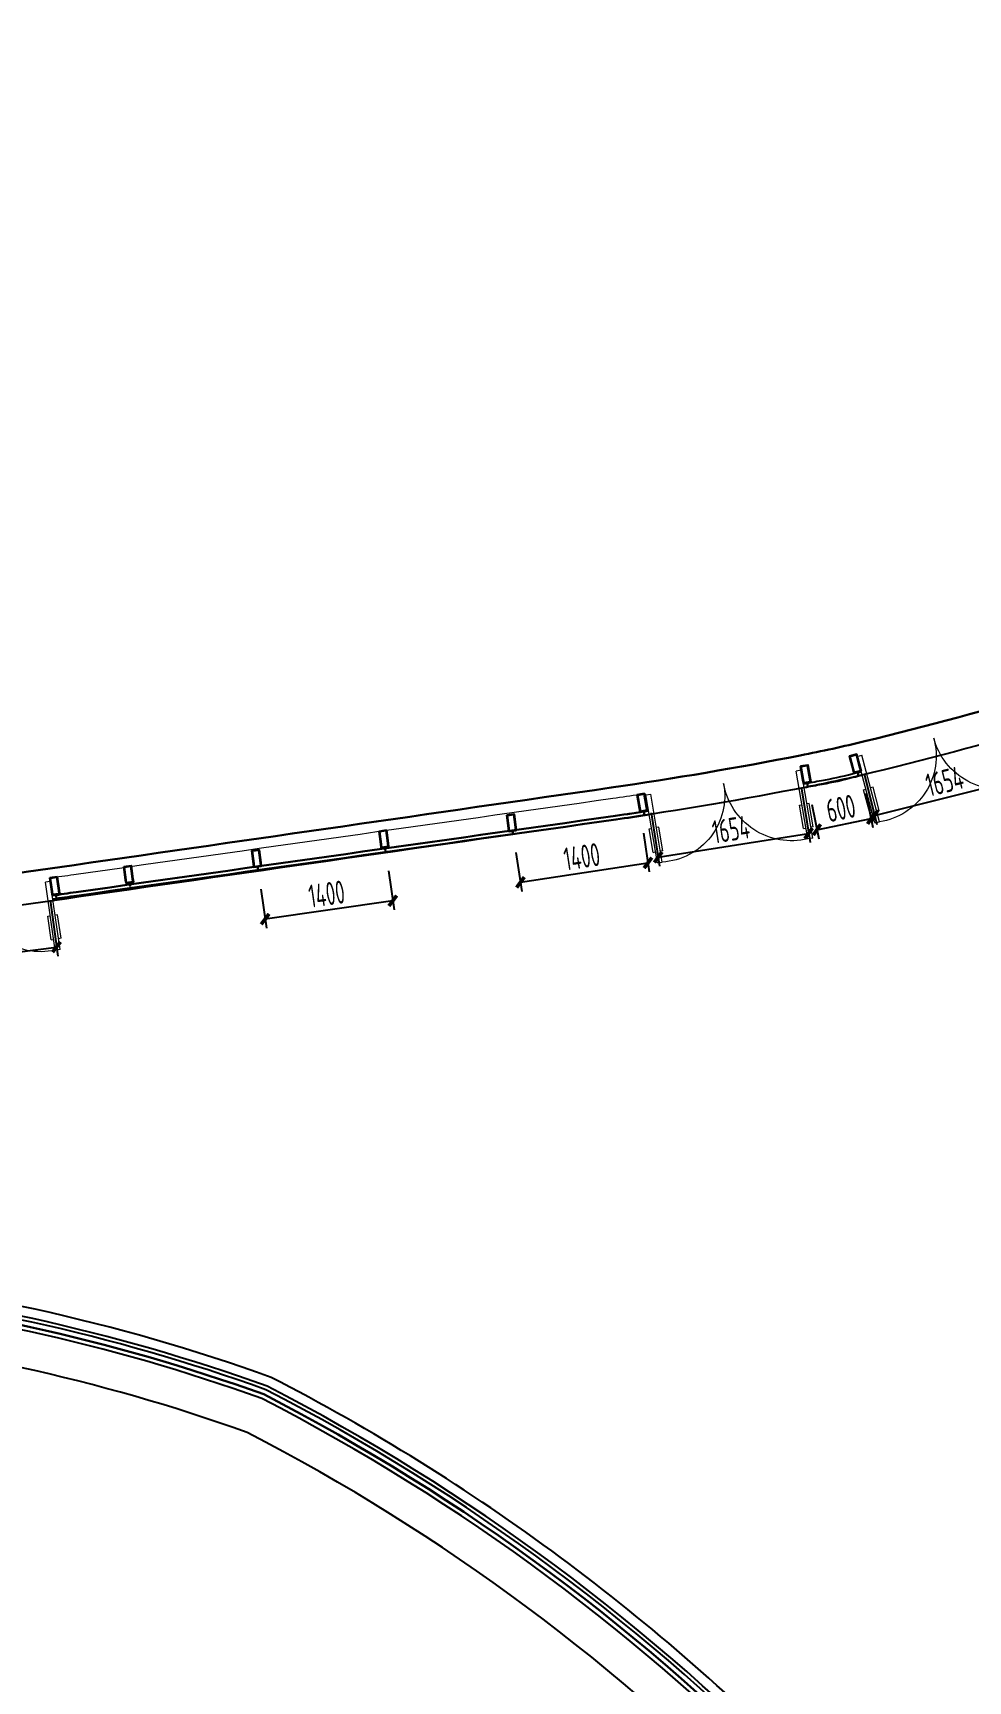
# Model space of a CAD drawing. Extents: x -936 to 12807311, y 101 to 1511157.
# Drawn here: x 12282669 to 12292821, y 1224461 to 1242342 of the extents above; entities that cross this region are included whole.
import ezdxf

# ---------------------------------------------------------------- set-up
doc = ezdxf.new("R2010")
doc.units = 0
doc.header["$LTSCALE"] = 1000
doc.header["$MEASUREMENT"] = 0
for name, color, linetype, lineweight in [('PX-GLAZ-F2$0$PX-GLAZ-F2$0$_EDO-ALUMINIUM-SECTION', 90, 'Continuous', 30), ('PX-GLAZ-F2$0$PX-GLAZ-F2$0$_EDO-ALUMINIUM-VIEW', 94, 'Continuous', 18), ('PX-GLAZ-F2$0$PX-GLAZ-F2$0$_EDO-GLASS-SECTION', 130, 'Continuous', 30), ('PX-GLAZ-F2$0$PX-GLAZ-F2$0$PX-GLAZ-F2$0$板边线', 36, 'Continuous', 30), ('PX-GLAZ-F2$0$PX-GLAZ-F2$0$WINDOW', 4, 'Continuous', 5), ('PX-GLAZ-F2$0$PX-GLAZ-F2$0$板边线', 36, 'Continuous', 30), ('PX-GLAZ-F2$0$板边线', 36, 'Continuous', 30)]:
    doc.layers.add(name, color=color, linetype=linetype, lineweight=lineweight)
for name, color, linetype in [('PX-GLAZ-F2$0$PX-GLAZ-F2$0$CURTWALL', 4, 'Continuous'), ('PX-GLAZ-F2$0$PX-GLAZ-F2$0$PX-GLAZ-F2$0$G-LINE2', 2, 'Continuous'), ('PX-GLAZ-F2$0$PX-GLAZ-F2$0$PX-GLAZ-F2$0$幕墙线', 104, 'Continuous'), ('PX-GLAZ-F2$0$PX-GLAZ-F2$0$PX-GLAZ-F2$0$平台轮廓', 3, 'Continuous'), ('PX-GLAZ-F2$0$PX-GLAZ-F2$0$PX-GLAZ-F2$0$挑檐', 53, 'Continuous'), ('PX-GLAZ-F2$0$PX-PLAN-F2-T1$0$A-DIMS-150', 1, 'Continuous'), ('PX-GLAZ-F2$0$绿化', 3, 'Continuous')]:
    doc.layers.add(name, color=color, linetype=linetype)
doc.styles.add('PX-GLAZ-F2$0$PX-PLAN-F2-T1$0$XD2008_T3', font='xd-hzs.shx', dxfattribs={"width": 0.7, "bigfont": 'xd-hztxt.shx'})
doc.dimstyles.new('PX-GLAZ-F2$0$PX-PLAN-F2-T1$0$XD300$0&&100', dxfattribs={"dimtxt": 250, "dimasz": 100, "dimexe": 100, "dimexo": 200, "dimgap": 50, "dimtad": 1, "dimdec": 0, "dimzin": 0, "dimdsep": 46, "dimtxsty": 'PX-GLAZ-F2$0$PX-PLAN-F2-T1$0$XD2008_T3', "dimblk": 'PX-GLAZ-F2$0$PX-PLAN-F2-T1$0$_ArchTick', "dimcen": 0.09, "dimclrt": 4, "dimazin": 2, "dimtfac": 1, "dimtdec": 0, "dimtix": 1, "dimtmove": 2, "dimatfit": 3, "dimfxl": 0, "dimtolj": 1, "dimtzin": 0, "dimarcsym": 0})

# ---------------------------------------------------------------- blocks, each defined once
blk = doc.blocks.new('PX-GLAZ-F2$0$PX-GLAZ-F2$0$$DorLib2D$00000011')
for p, q in [((-0.533, 0.458), (-0.533, -0.009)), ((-0.533, 0.458), (-0.5, 0.458)), ((-0.5, 0.458), (-0.5, -0.009)), ((0.5, 0.471), (0.5, 0.004)), ((0.533, 0.471), (0.5, 0.471)), ((0.533, 0.471), (0.533, 0.004)), ((-0.55, 0.383), (-0.533, 0.383)), ((-0.483, 0.383), (-0.5, 0.383)), ((0.483, 0.396), (0.5, 0.396)), ((0.55, 0.396), (0.533, 0.396)), ((0.483, 0.235), (0.5, 0.235)), ((0.55, 0.235), (0.533, 0.235)), ((-0.55, 0.221), (-0.533, 0.221)), ((-0.483, 0.221), (-0.5, 0.221)), ((0.533, 0.004), (0.5, 0.004)), ((-0.533, -0.009), (-0.5, -0.009))]:
    blk.add_line(p, q)
at = {"lineweight": 13}
for p, q in [((-0.55, 0.383), (-0.55, 0.221)), ((-0.483, 0.383), (-0.483, 0.221)), ((0.483, 0.396), (0.483, 0.235)), ((0.55, 0.396), (0.55, 0.235))]:
    blk.add_line(p, q, dxfattribs=at)
for centre, radius, start, end in [((-0.45, 0.011), 0.45, 359.1497, 96.4455), ((0.468, 0.003), 0.468, 86.131, 179.9077)]:
    blk.add_arc(centre, radius, start, end, dxfattribs=at)
blk = doc.blocks.new('PX-GLAZ-F2$0$PX-GLAZ-F2$0$标准块')
at = {"layer": 'PX-GLAZ-F2$0$PX-GLAZ-F2$0$_EDO-ALUMINIUM-SECTION'}
blk.add_line((0, 0), (0, -46, 0), dxfattribs=at)
at = {"layer": 'PX-GLAZ-F2$0$PX-GLAZ-F2$0$_EDO-ALUMINIUM-SECTION', "extrusion": (1.58294e-17, 0.001776, 0.999998)}
for points in [[(40, -49), (40, -85), (40, -233), (-40, -233), (-40, -85), (-40, -46), (40, -46)], [(37, -49), (37, -85), (37, -85), (37, -230), (-37, -230), (-37, -85), (-37, -85), (-37, -49), (37, -49)]]:
    blk.add_lwpolyline(points, close=True, dxfattribs=at)
blk = doc.blocks.new('PX-GLAZ-F2$0$PX-PLAN-F2-T1$0$_ArchTick')
at = {"color": 0, "linetype": 'ByBlock', "const_width": 0.4}
blk.add_lwpolyline([(-0.5, -0.5), (0.5, 0.5)], dxfattribs=at)
blk = doc.blocks.new('*D689')
at = {"layer": 'Defpoints', "color": 0, "transparency": 16777216}
for p in [(12293247, 1234904, 41), (12291644, 1234500, 41), (12293411, 1234255)]:
    blk.add_point(p, dxfattribs=at)
at = {"layer": 'PX-GLAZ-F2$0$PX-PLAN-F2-T1$0$A-DIMS-150', "color": 0, "lineweight": -2, "transparency": 16777216}
for p, q in [((12293296, 1234710), (12293435, 1234158)), ((12291693, 1234306), (12291831, 1233754)), ((12291807, 1233851), (12293411, 1234255))]:
    blk.add_line(p, q, dxfattribs=at)
at = {"layer": 'PX-GLAZ-F2$0$PX-PLAN-F2-T1$0$A-DIMS-150', "color": 0, "lineweight": -2, "transparency": 16777216, "xscale": 100, "yscale": 100, "zscale": 100}
for p, rotation in [((12293411, 1234255), 14.13060398115259), ((12291807, 1233851), 194.1306039811525)]:
    blk.add_blockref('PX-GLAZ-F2$0$PX-PLAN-F2-T1$0$_ArchTick', p, dxfattribs=dict(at, rotation=rotation))
at = {"layer": 'PX-GLAZ-F2$0$PX-PLAN-F2-T1$0$A-DIMS-150', "color": 4, "transparency": 16777216, "insert": (12292566, 1234223), "char_height": 250, "attachment_point": 5, "rotation": 14.1306, "style": 'PX-GLAZ-F2$0$PX-PLAN-F2-T1$0$XD2008_T3'}
blk.add_mtext('\\A1;1654', dxfattribs=at)
blk = doc.blocks.new('*D690')
at = {"layer": 'Defpoints', "color": 0, "transparency": 16777216}
for p in [(12291084, 1234169, 41), (12291672, 1234291, 41), (12291769, 1233819)]:
    blk.add_point(p, dxfattribs=at)
at = {"layer": 'PX-GLAZ-F2$0$PX-PLAN-F2-T1$0$A-DIMS-150', "color": 0, "lineweight": -2, "transparency": 16777216}
for p, q in [((12291712, 1234095), (12291789, 1233721)), ((12291125, 1233973), (12291202, 1233600)), ((12291181, 1233698), (12291769, 1233819))]:
    blk.add_line(p, q, dxfattribs=at)
at = {"layer": 'PX-GLAZ-F2$0$PX-PLAN-F2-T1$0$A-DIMS-150', "color": 0, "lineweight": -2, "transparency": 16777216, "xscale": 100, "yscale": 100, "zscale": 100}
for p, rotation in [((12291769, 1233819), 11.68236472390966), ((12291181, 1233698), 191.6823647239097)]:
    blk.add_blockref('PX-GLAZ-F2$0$PX-PLAN-F2-T1$0$_ArchTick', p, dxfattribs=dict(at, rotation=rotation))
at = {"layer": 'PX-GLAZ-F2$0$PX-PLAN-F2-T1$0$A-DIMS-150', "color": 4, "transparency": 16777216, "insert": (12291440, 1233930), "char_height": 250, "attachment_point": 5, "rotation": 11.6824, "style": 'PX-GLAZ-F2$0$PX-PLAN-F2-T1$0$XD2008_T3'}
blk.add_mtext('\\A1;600', dxfattribs=at)
blk = doc.blocks.new('*D691')
at = {"layer": 'Defpoints', "color": 0, "transparency": 16777216}
for p in [(12290983, 1234338), (12289350, 1234079), (12291090, 1233658)]:
    blk.add_point(p, dxfattribs=at)
at = {"layer": 'PX-GLAZ-F2$0$PX-PLAN-F2-T1$0$A-DIMS-150', "color": 0, "lineweight": -2, "transparency": 16777216}
for p, q in [((12291014, 1234140), (12291106, 1233559)), ((12289381, 1233882), (12289473, 1233301)), ((12289457, 1233399), (12291090, 1233658))]:
    blk.add_line(p, q, dxfattribs=at)
at = {"layer": 'PX-GLAZ-F2$0$PX-PLAN-F2-T1$0$A-DIMS-150', "color": 0, "lineweight": -2, "transparency": 16777216, "xscale": 100, "yscale": 100, "zscale": 100}
for p, rotation in [((12291090, 1233658), 8.986093067838302), ((12289457, 1233399), 188.9860930678383)]:
    blk.add_blockref('PX-GLAZ-F2$0$PX-PLAN-F2-T1$0$_ArchTick', p, dxfattribs=dict(at, rotation=rotation))
at = {"layer": 'PX-GLAZ-F2$0$PX-PLAN-F2-T1$0$A-DIMS-150', "color": 4, "transparency": 16777216, "insert": (12290246, 1233701), "char_height": 250, "attachment_point": 5, "rotation": 8.9861, "style": 'PX-GLAZ-F2$0$PX-PLAN-F2-T1$0$XD2008_T3'}
blk.add_mtext('\\A1;1654', dxfattribs=at)
blk = doc.blocks.new('*D692')
at = {"layer": 'Defpoints', "color": 0, "transparency": 16777216}
for p in [(12282832, 1233132, -1), (12281193, 1232917, -1), (12282925, 1232425)]:
    blk.add_point(p, dxfattribs=at)
at = {"layer": 'PX-GLAZ-F2$0$PX-PLAN-F2-T1$0$A-DIMS-150', "color": 0, "lineweight": -2, "transparency": 16777216}
for p, q in [((12282858, 1232934), (12282938, 1232326)), ((12281219, 1232719), (12281298, 1232111)), ((12281285, 1232210), (12282925, 1232425))]:
    blk.add_line(p, q, dxfattribs=at)
at = {"layer": 'PX-GLAZ-F2$0$PX-PLAN-F2-T1$0$A-DIMS-150', "color": 0, "lineweight": -2, "transparency": 16777216, "xscale": 100, "yscale": 100, "zscale": 100}
for p, rotation in [((12282925, 1232425), 7.467896874309859), ((12281285, 1232210), 187.4678968743098)]:
    blk.add_blockref('PX-GLAZ-F2$0$PX-PLAN-F2-T1$0$_ArchTick', p, dxfattribs=dict(at, rotation=rotation))
at = {"layer": 'PX-GLAZ-F2$0$PX-PLAN-F2-T1$0$A-DIMS-150', "color": 4, "transparency": 16777216, "insert": (12282082, 1232491), "char_height": 250, "attachment_point": 5, "rotation": 7.4679, "style": 'PX-GLAZ-F2$0$PX-PLAN-F2-T1$0$XD2008_T3'}
blk.add_mtext('\\A1;1654', dxfattribs=at)
blk = doc.blocks.new('*D652')
at = {"layer": 'Defpoints', "color": 0, "transparency": 16777216}
for p in [(12289267, 1233859, 41), (12287882, 1233647, 37), (12289346, 1233338)]:
    blk.add_point(p, dxfattribs=at)
at = {"layer": 'PX-GLAZ-F2$0$PX-PLAN-F2-T1$0$A-DIMS-150', "color": 0, "lineweight": -2, "transparency": 16777216}
for p, q in [((12289297, 1233661), (12289361, 1233239)), ((12287913, 1233450), (12287977, 1233028)), ((12287962, 1233127), (12289346, 1233338))]:
    blk.add_line(p, q, dxfattribs=at)
at = {"layer": 'PX-GLAZ-F2$0$PX-PLAN-F2-T1$0$A-DIMS-150', "color": 0, "lineweight": -2, "transparency": 16777216, "xscale": 100, "yscale": 100, "zscale": 100}
for p, rotation in [((12289346, 1233338), 8.69336151710411), ((12287962, 1233127), 188.6933615171041)]:
    blk.add_blockref('PX-GLAZ-F2$0$PX-PLAN-F2-T1$0$_ArchTick', p, dxfattribs=dict(at, rotation=rotation))
at = {"layer": 'PX-GLAZ-F2$0$PX-PLAN-F2-T1$0$A-DIMS-150', "color": 4, "transparency": 16777216, "insert": (12288628, 1233405), "char_height": 250, "attachment_point": 5, "rotation": 8.6934, "style": 'PX-GLAZ-F2$0$PX-PLAN-F2-T1$0$XD2008_T3'}
blk.add_mtext('\\A1;1400', dxfattribs=at)
blk = doc.blocks.new('*D654')
at = {"layer": 'Defpoints', "color": 0, "transparency": 16777216}
for p in [(12286501, 1233448, 41), (12285115, 1233249, 7), (12285190, 1232728)]:
    blk.add_point(p, dxfattribs=at)
at = {"layer": 'PX-GLAZ-F2$0$PX-PLAN-F2-T1$0$A-DIMS-150', "color": 0, "lineweight": -2, "transparency": 16777216}
for p, q in [((12286530, 1233250), (12286590, 1232828)), ((12285144, 1233051), (12285204, 1232629)), ((12286576, 1232927), (12285190, 1232728))]:
    blk.add_line(p, q, dxfattribs=at)
at = {"layer": 'PX-GLAZ-F2$0$PX-PLAN-F2-T1$0$A-DIMS-150', "color": 0, "lineweight": -2, "transparency": 16777216, "xscale": 100, "yscale": 100, "zscale": 100}
for p, rotation in [((12286576, 1232927), 8.16384264030713), ((12285190, 1232728), 188.1638426403071)]:
    blk.add_blockref('PX-GLAZ-F2$0$PX-PLAN-F2-T1$0$_ArchTick', p, dxfattribs=dict(at, rotation=rotation))
at = {"layer": 'PX-GLAZ-F2$0$PX-PLAN-F2-T1$0$A-DIMS-150', "color": 4, "transparency": 16777216, "insert": (12285858, 1233000), "char_height": 250, "attachment_point": 5, "rotation": 8.1638, "style": 'PX-GLAZ-F2$0$PX-PLAN-F2-T1$0$XD2008_T3'}
blk.add_mtext('\\A1;1400', dxfattribs=at)
blk = doc.blocks.new('PX-GLAZ-F2')
at = {"layer": 'PX-GLAZ-F2$0$绿化', "ltscale": 100}
h = blk.add_hatch(dxfattribs=at)
h.set_pattern_fill('CROSS', color=256, scale=200)
h.set_pattern_definition([(0, (0, 0), (317.5, 317.5), [158.75, -476.25]), (90, (79.38, -79.38), (-317.5, 317.5), [158.75, -476.25])])
edge = h.paths.add_edge_path()
edge.add_spline(control_points=[(12248706, 1227659.1), (12249131.2, 1228506.9), (12249645.7, 1229303.6), (12250243.3, 1230039.9)], knot_values=[0, 0, 0, 0, 0.216924, 0.216924, 0.216924, 0.216924], weights=[1, 0.9960825, 0.9960825, 1], degree=3, periodic=0)
edge.add_spline(control_points=[(12250243.3, 1230039.9), (12252309.9, 1232880.9), (12254376.5, 1235721.8), (12256443.1, 1238562.8)], knot_values=[0.216924, 0.216924, 0.216924, 0.216924, 1.216924, 1.216924, 1.216924, 1.216924], weights=[1, 1, 1, 1], degree=3, periodic=0)
edge.add_spline(control_points=[(12256443.1, 1238562.8), (12256855.1, 1239129.1), (12257479, 1239447.2), (12258179.2, 1239448.1)], knot_values=[1.216924, 1.216924, 1.216924, 1.216924, 2.1576116, 2.1576116, 2.1576116, 2.1576116], weights=[1, 0.9276084, 0.9276084, 1], degree=3, periodic=0)
edge.add_spline(control_points=[(12258179.2, 1239448.1), (12258879.5, 1239448.9), (12259504.2, 1239132.3), (12259917.5, 1238567)], knot_values=[2.1576116, 2.1576116, 2.1576116, 2.1576116, 3.0982992, 3.0982992, 3.0982992, 3.0982992], weights=[1, 0.9276084, 0.9276084, 1], degree=3, periodic=0)
edge.add_spline(control_points=[(12259917.5, 1238567), (12260548, 1237710.5), (12261178.5, 1236854), (12261808.9, 1235997.5)], knot_values=[3.0982992, 3.0982992, 3.0982992, 3.0982992, 4.0982992, 4.0982992, 4.0982992, 4.0982992], weights=[1, 1, 1, 1], degree=3, periodic=0)
edge.add_spline(control_points=[(12261808.9, 1235997.5), (12263521.2, 1233671.3), (12265804.9, 1231902.8), (12268485.4, 1230826.9)], knot_values=[4.0982992, 4.0982992, 4.0982992, 4.0982992, 4.6528594, 4.6528594, 4.6528594, 4.6528594], weights=[1, 0.9745357, 0.9745357, 1], degree=3, periodic=0)
edge.add_spline(control_points=[(12268485.4, 1230826.9), (12268662.4, 1231007.2), (12268731.6, 1231250.2), (12268676.3, 1231496.7)], knot_values=[4.6528594, 4.6528594, 4.6528594, 4.6528594, 5.6498533, 5.6498533, 5.6498533, 5.6498533], weights=[1, 0.9188681, 0.9188681, 1], degree=3, periodic=0)
edge.add_spline(control_points=[(12268676.3, 1231496.7), (12268617.1, 1231738.6), (12268468.8, 1231938.7), (12268254.4, 1232065.5)], knot_values=[5.6498533, 5.6498533, 5.6498533, 5.6498533, 6.4465126, 6.4465126, 6.4465126, 6.4465126], weights=[1, 0.9478068, 0.9478068, 1], degree=3, periodic=0)
edge.add_spline(control_points=[(12268254.4, 1232065.5), (12267103.1, 1232776.1), (12266083.6, 1233665.5), (12265223.4, 1234709.7)], knot_values=[6.4465126, 6.4465126, 6.4465126, 6.4465126, 6.7752636, 6.7752636, 6.7752636, 6.7752636], weights=[1, 0.9910138, 0.9910138, 1], degree=3, periodic=0)
edge.add_spline(control_points=[(12265223.4, 1234709.7), (12264096, 1236051.5), (12262129.6, 1238391.9), (12260372, 1242231), (12256480.6, 1243543.3), (12252849.4, 1241495), (12250340.6, 1238037), (12248070.6, 1234565), (12247519.7, 1230670.2), (12248353, 1228555.3), (12248706, 1227659.1)], knot_values=[6.7752636, 6.7752636, 6.7752636, 6.7752636, 5292.8749688, 9226.3852839, 12034.2999802, 16515.783225, 20509.8368597, 24941.2220346, 28831.152857, 31691.1016259, 31691.1016259, 31691.1016259, 31691.1016259], weights=[1, 1, 1, 1, 1, 1, 1, 1, 1, 1, 1], degree=3, periodic=0)
edge = h.paths.add_edge_path()
edge.add_line((12350572.1, 1250171.9), (12345847.5, 1250548.3))
edge.add_line((12345847.5, 1250548.3), (12342141.8, 1229321))
edge.add_arc((12336175.4, 1230692.1), 6121.9, 302.60421, 347.05847, ccw=False)
edge.add_arc((12345389.7, 1216855.3), 10503.8, 124.27677, 148.99986)
edge.add_arc((12344287.8, 1217517.4), 9218.3, 148.99986, 195.78563)
edge.add_arc((12226671.4, 1184267.2), 113007.7, 14.3349, 15.785626, ccw=False)
edge.add_arc((12324166, 1209181.5), 12380.1, -17.80782, 14.3349, ccw=False)
edge.add_line((12335952.9, 1205395.4), (12334257.7, 1200117.8))
edge.add_arc((12334246.6, 1197712), 2405.9, 11.27506, 89.73573, ccw=False)
edge.add_arc((12335021.7, 1197866.5), 1615.6, -9.56278, 11.27506, ccw=False)
edge.add_arc((12318788.1, 1200601.3), 18077.9, 349.66451, 350.43722, ccw=False)
edge.add_line((12336572.7, 1197357.9), (12337158.7, 1197228.4))
edge.add_line((12337158.7, 1197228.4), (12338932.8, 1205257.3))
edge.add_arc((12331756, 1206843.1), 7350, 347.53975, 385.14259)
edge.add_line((12338409.6, 1209966), (12337135.1, 1212681.5))
edge.add_arc((12343155, 1215506.9), 6650, 136.3842, 205.14259, ccw=False)
edge.add_line((12338340.5, 1220094.1), (12341350.4, 1223253.1))
edge.add_arc((12336029.1, 1228323.2), 7350, 316.3842, 350.09754)
edge.add_line((12343269.6, 1227059.2), (12347090.2, 1248944.5))
edge.add_line((12347090.2, 1248944.5), (12351754.6, 1248573))
edge.add_arc((12350316, 1248745.8), 1448.9, 353.14964, 439.81841)
edge = h.paths.add_edge_path()
edge.add_line((12329890.5, 1220636.8), (12332760, 1212631.4))
edge.add_line((12332760, 1212631.4), (12329676.6, 1211775.2))
edge.add_line((12329676.6, 1211775.2), (12331314.6, 1212230))
edge.add_line((12331314.6, 1212230), (12332557.8, 1207752.6))
edge.add_line((12332557.8, 1207752.6), (12330392.5, 1207151.4))
edge.add_arc((12335853.3, 1214426.6), 9096.6, 186.95866, 233.10806, ccw=False)
edge.add_arc((12340898.8, 1215042.4), 14179.5, 162.97302, 186.95866, ccw=False)
edge.add_arc((12329376.2, 1218571.1), 2128.8, 76.01983, 162.97302, ccw=False)
edge = h.paths.add_edge_path()
edge.add_spline(control_points=[(12297159.8, 1230058.2), (12297328.4, 1230848.4), (12297611.5, 1232175), (12298661.8, 1234113.7), (12300752.4, 1233643.1), (12302179.5, 1231710.5), (12305502.7, 1231446.7), (12308858, 1230950.4), (12312135.6, 1229259.9), (12315220.2, 1226420), (12318080.9, 1222865.1), (12322418.9, 1219690.6), (12322542.4, 1214282.7), (12320895.5, 1209063.7), (12315723.8, 1207150.9), (12311909, 1207413.1), (12309758.9, 1207758.4), (12309129.1, 1207859.5), (12310995.9, 1207584.2), (12312844.4, 1207963.6), (12314451.8, 1208952), (12317354.8, 1210737), (12318732.3, 1213854), (12318097.8, 1217202.3), (12317569.7, 1221919.1), (12314841.7, 1225803.1), (12310583.9, 1227900.3), (12307035.2, 1229914.1), (12303029.1, 1230689.2), (12298985.3, 1230144.5), (12298893.7, 1229984.7), (12298802.1, 1229824.9), (12298710.5, 1229665.1), (12298697.1, 1229625.6), (12298683.7, 1229586), (12298670.3, 1229546.5), (12298166.8, 1229717.1), (12297663.3, 1229887.7), (12297159.8, 1230058.2)], knot_values=[0, 0, 0, 0, 2509.7004078, 4213.3598332, 5630.1776835, 7984.5189108, 11137.8176945, 14924.0914678, 18297.5573608, 21965.6588708, 27403.8026942, 32175.7889264, 37032.3805134, 42474.2608416, 47438.6991661, 52055.119781, 53967.6326245, 53967.6326245, 53967.6326245, 53968.3303403, 53968.3303403, 53968.3303403, 53969.5371147, 53969.5371147, 53969.5371147, 53970.5387264, 53970.5387264, 53970.5387264, 53971.188756, 53971.188756, 53971.188756, 53972.188756, 53972.188756, 53972.188756, 53973.188756, 53973.188756, 53973.188756, 53974.188756, 53974.188756, 53974.188756, 53974.188756], weights=[1, 1, 1, 1, 1, 1, 1, 1, 1, 1, 1, 1, 1, 1, 1, 1, 1, 1, 0.9598425, 0.9598425, 1, 0.8822789, 0.8822789, 1, 0.9181306, 0.9181306, 1, 0.9650973, 0.9650973, 1, 1, 1, 1, 1, 1, 1, 1, 1, 1], degree=3, periodic=0)
edge = h.paths.add_edge_path()
edge.add_arc((12264417, 1231062), 31784.2, 288.69408, 306.13039)
edge.add_arc((12282712.2, 1205688.8), 536.1, 326.20587, 388.29705)
edge.add_arc((12282257.3, 1205342), 1104.7, 32.95484, 44.08798)
edge.add_arc((12296904.8, 1178998.3), 30446.8, 117.06634, 124.81688)
edge.add_arc((12270335.2, 1229379), 26995.3, 242.81788, 289.89359, ccw=False)
edge.add_arc((12269712.4, 1219643.1), 18465.3, 214.97876, 230.64533, ccw=False)
edge.add_arc((12280518, 1228316.3), 32304.1, 208.46123, 216.59643, ccw=False)
edge.add_line((12252118.2, 1212921.4), (12251073.7, 1212284.2))
edge.add_arc((12251548.3, 1211765), 703.4, 132.4299, 196.5559)
edge.add_arc((12269478.4, 1221332.5), 21012.7, 207.7011, 284.11957)
edge = h.paths.add_edge_path()
edge.add_arc((12233920.3, 1265851.6), 16144.8, -7.15606, 23.05907, ccw=False)
edge.add_arc((12272144.2, 1259604.6), 22605.3, 169.19974, 186.44518)
edge.add_line((12249681.8, 1257067.1), (12250208.3, 1252638.7))
edge.add_line((12250208.3, 1252638.7), (12250862.7, 1252716.6))
edge.add_arc((12273478.7, 1255109.2), 22742.2, 165.02933, 186.03914, ccw=False)
edge.add_arc((12521635.5, 1188752), 279617.8, 164.395979, 165.029333, ccw=False)
edge.add_arc((12246304.4, 1265646.6), 6249.3, 344.39598, 373.49578)
edge.add_arc((12241392.1, 1264467.7), 11301.1, 13.49578, 45.22187)
edge.add_line((12249352.2, 1272489.7), (12248777.5, 1272176.5))
edge.add_spline(control_points=[(12272311.3, 1185673.5), (12273059.3, 1190105.5), (12273807.4, 1194537.4), (12273916.6, 1195057.1), (12273551.9, 1195443.1), (12273187.2, 1195829.1), (12272662.2, 1195749.5), (12269776.4, 1195164.7), (12266890.5, 1194579.8), (12265653.8, 1194222), (12265338.4, 1192973.8), (12264835.5, 1189992.8), (12264332.5, 1187011.7), (12264187.7, 1185999.1), (12265170.5, 1185715.3), (12268131.7, 1185215.7), (12271092.9, 1184716.1), (12272121.2, 1184661.4), (12272311.3, 1185673.5)], knot_values=[0, 0, 0, 1, 1, 1.9642314, 1.9642314, 2.9284628, 2.9284628, 3.9284628, 3.9284628, 4.9701511, 4.9701511, 5.9701511, 5.9701511, 7.4018385, 7.4018385, 8.4018385, 8.4018385, 9.840172, 9.840172, 9.840172], weights=[1, 1, 1, 0.886016, 1, 0.886016, 1, 1, 1, 0.8673994, 1, 1, 1, 0.7545398, 1, 1, 1, 0.7523549, 1], degree=2, periodic=0)
at = {"layer": 'PX-GLAZ-F2$0$PX-GLAZ-F2$0$_EDO-ALUMINIUM-VIEW', "elevation": 41.4}
for points in [[(12282853, 1233174.7, -0.0000191), (12283111.6, 1233211.9, 0.0001434), (12288965, 1234039.1, 0.001782), (12289259.2, 1234082.6, 0.001782)], [(12282879.7, 1232989.6, -0.000019), (12283137.9, 1233026.8, 0.0001434), (12288991.4, 1233853.9, 0.0017836), (12289287.3, 1233897.7, 0.0017836)]]:
    blk.add_lwpolyline(points, format="xyb", dxfattribs=at)
at = {"layer": 'PX-GLAZ-F2$0$PX-GLAZ-F2$0$_EDO-GLASS-SECTION', "elevation": 41.4}
for points in [[(12282880.5, 1232983.7, -0.000019), (12283138.8, 1233020.8, 0.0001434), (12288992.3, 1233848, 0.0021744), (12289353, 1233901.7)], [(12282886.2, 1232944.1, -0.000019), (12283144.5, 1232981.2, 0.0001434), (12288998, 1233808.4, 0.0021786), (12289359.7, 1233862.3)]]:
    blk.add_lwpolyline(points, format="xyb", dxfattribs=at)
at = {"layer": 'PX-GLAZ-F2$0$PX-GLAZ-F2$0$CURTWALL'}
for centre, radius, start, end in [((12283168.1, 1275375.7), 41925.4, 280.81329, 281.0864), ((12283168.1, 1275375.7), 41965.4, 280.81329, 281.0864), ((12290637.1, 1237765.3), 3582, 279.54283, 284.98216), ((12290637.1, 1237765.3), 3622, 279.54283, 284.98216), ((12281680.6, 1275049.1, 41.4), 41925.4, 283.63513, 283.77317), ((12281680.6, 1275049.1, 41.4), 41965.4, 283.63513, 283.77317)]:
    blk.add_arc(centre, radius, start, end, dxfattribs=at)
at = {"layer": 'PX-GLAZ-F2$0$PX-GLAZ-F2$0$PX-GLAZ-F2$0$G-LINE2'}
for points in [[(12295661, 1224135.1), (12295104.8, 1223164.8, -0.3837916), (12291102.8, 1223294.4, 0.0815332), (12285212.2, 1227659.1, 0.0645942), (12280049, 1228793.4), (12273930.2, 1229328.6, -0.216352), (12261360.2, 1236415.7), (12259832.7, 1238505, 0.5084249), (12256528.1, 1238501), (12249508.5, 1228850.4, 0.2094997), (12248383.3, 1223718.2), (12248778.7, 1221738.8, 0.0345244), (12250707.9, 1216094.2, 0.0381065), (12253210.6, 1211232.9), (12254370, 1209557.8, 0.0755914), (12258061.1, 1205453.4, 0.2081031), (12279472.4, 1204088.7, -0.0568352), (12285569, 1207369.3, -0.1349123), (12301660.3, 1209177.8), (12309145.2, 1207963.3, 0.5158223), (12317993.9, 1217186.6, 0.2559103), (12310534.8, 1227807.5, 0.1632742), (12299050.6, 1230047.3), (12298801.6, 1229612.9)], [(12295695.7, 1224115.2), (12295136, 1223138.8, -0.384529), (12291074.6, 1223266.1, 0.081512), (12285196.2, 1227622.3, 0.0645624), (12280045.6, 1228753.5), (12273926.7, 1229288.8, -0.216352), (12261327.9, 1236392.1), (12259800.4, 1238481.4, 0.5084249), (12256560.4, 1238477.5), (12249540.8, 1228826.8, 0.2094997), (12248422.5, 1223726), (12248817.7, 1221747.9, 0.0345171), (12250744.7, 1216109.7, 0.038099), (12253244.1, 1211254.8), (12254403.2, 1209580.2, 0.0755392), (12258083.2, 1205487, 0.2080106), (12279453.8, 1204124.5, -0.0567922), (12285554.2, 1207406.5, -0.1349131), (12301666.6, 1209217.3), (12309151.3, 1208002.8, 0.5158726), (12317954.4, 1217180.7, 0.2559639), (12310516.1, 1227772.1, 0.1630139), (12299075.5, 1230010.2), (12298836.3, 1229593)]]:
    blk.add_lwpolyline(points, format="xyb", dxfattribs=at)
at = {"layer": 'PX-GLAZ-F2$0$PX-GLAZ-F2$0$PX-GLAZ-F2$0$幕墙线'}
blk.add_lwpolyline([(12339999.3, 1234005.5, -0.1668673), (12336329.7, 1228647.9), (12334035.2, 1226941.2, -0.0909112), (12330800.7, 1225345.7, -0.0517067), (12327644.4, 1224792.2, -0.1801654), (12317237.5, 1227855.1, -0.1037008), (12314801.3, 1230625, 0.1532826), (12308519.2, 1236139.9, 0.0753554), (12304483.8, 1237238.6, 0.1306844), (12297386.6, 1236206, -0.0317448), (12293825.5, 1234867.6, -0.0063959), (12293810.8, 1234863.1, -0.0125051), (12291784.2, 1234317.5, -0.0111214), (12291067.5, 1234160.5, -0.0125123), (12288997.3, 1233808.4, -0.0001439), (12283166, 1232967.8, 0.0001541), (12281086.9, 1232668.1, -0.1988835), (12268924.1, 1235762.8, -0.0320784)], format="xyb", dxfattribs=at)
at = {"layer": 'PX-GLAZ-F2$0$PX-GLAZ-F2$0$PX-GLAZ-F2$0$平台轮廓', "ltscale": 100}
blk.add_lwpolyline([(12296133.8, 1223864), (12295531.7, 1222813.8, -0.392754), (12290718.1, 1222908.3, 0.0812333), (12284994.5, 1227158.2, 0.0641502), (12280001.6, 1228250.4), (12273882.7, 1228785.7, -0.216352), (12260920.2, 1236094.1), (12259392.8, 1238183.4, 0.5084249), (12256968.8, 1238180.4), (12249949.2, 1228529.8, 0.2094997), (12248917.7, 1223825), (12249309.8, 1221862.5, 0.0344239), (12251210.2, 1216305.6, 0.0380031), (12253667.1, 1211531), (12254821.9, 1209862.6, 0.0748605), (12258362, 1205911.6, 0.2068238), (12279220.6, 1204577.3, -0.0562539), (12285366.8, 1207875.4, -0.1349226), (12301746.3, 1209715.9), (12309228.5, 1208501.9, 0.5165522), (12317454.6, 1217105.3, 0.2566714), (12310279.7, 1227325.6, 0.1596507), (12299388, 1229540), (12299274.4, 1229341.8)], format="xyb", dxfattribs=at)
at = {"layer": 'PX-GLAZ-F2$0$PX-GLAZ-F2$0$PX-GLAZ-F2$0$挑檐'}
for points in [[(12295569.9, 1224187.3), (12295023, 1223233.3, -0.3817852), (12291176.9, 1223368.9, 0.081588), (12285254.2, 1227755.6, 0.0646771), (12280058.2, 1228898), (12273939.3, 1229433.2, -0.216352), (12261444.9, 1236477.7), (12259917.5, 1238567, 0.5084249), (12256443.1, 1238562.8), (12249423.6, 1228912.1, 0.2094997), (12248280.3, 1223697.6), (12248676.4, 1221715, 0.0345436), (12250611.1, 1216053.5, 0.0381261), (12253122.7, 1211175.5), (12254283, 1209499.1, 0.0757276), (12258003.2, 1205365.1, 0.2083449), (12279521, 1203994.6, -0.0569483), (12285608, 1207271.8, -0.1349103), (12301643.7, 1209074.1), (12309129.1, 1207859.5, 0.5156924), (12318097.8, 1217202.3, 0.2557712), (12310583.9, 1227900.3, 0.1639532), (12298985.3, 1230144.5), (12298710.5, 1229665.1)], [(12295786.8, 1224062.9), (12295218, 1223070.7, -0.3863982), (12291000.5, 1223191.6, 0.0814558), (12285154.3, 1227525.8, 0.0644784), (12280036.4, 1228648.9), (12273917.5, 1229184.2, -0.216352), (12261243.1, 1236330.1), (12259715.7, 1238419.4, 0.5084249), (12256645.3, 1238415.7), (12249625.8, 1228765.1, 0.2094997), (12248525.5, 1223746.6), (12248920, 1221771.7, 0.0344979), (12250841.5, 1216150.4, 0.0380792), (12253332.1, 1211312.2), (12254490.2, 1209638.9, 0.075401), (12258141.1, 1205575.3, 0.2077668), (12279405.3, 1204218.6, -0.0566796), (12285515.2, 1207504, -0.1349151), (12301683.2, 1209321), (12309167.3, 1208106.6, 0.5160071), (12317850.5, 1217165, 0.2561062), (12310466.9, 1227679.3, 0.1623265), (12299140.6, 1229912.8), (12298927.4, 1229540.8)]]:
    blk.add_lwpolyline(points, format="xyb", dxfattribs=at)
at = {"layer": 'PX-GLAZ-F2$0$PX-GLAZ-F2$0$PX-GLAZ-F2$0$板边线', "color": 30}
for points in [[(12269133.6, 1236043.1, 0.1988835), (12281036.8, 1233014.5, -0.0001541), (12283116.2, 1233314.2, 0.0001439), (12288947.2, 1234154.8, 0.0125123), (12291000.2, 1234504, 0.0111214), (12291701.7, 1234657.7, 0.0125123), (12293712.6, 1235199.1, 0.0088247), (12293720.9, 1235201.6, 0.0317934), (12297245.9, 1236526.4, -0.1307427), (12304524.1, 1237586.3, -0.0753554), (12308660.7, 1236460, -0.1533826), (12315103.3, 1230802, 0.1038591), (12317447.3, 1228135.3, 0.1801654), (12327619.8, 1225141.4, 0.0517067), (12330705, 1225682.4, 0.0909112), (12333826.3, 1227222), (12336120.8, 1228928.7, 0.1931409), (12339875.3, 1235057.3), (12340371.6, 1237982.8), (12340818.6, 1240631.9, 0.0099037), (12341165.7, 1242689)], [(12295743.4, 1224087.8), (12295178.9, 1223103.1, -0.3855198), (12291035.8, 1223227.1, 0.0814827), (12285174.2, 1227571.8, 0.0645185), (12280040.8, 1228698.7), (12273921.9, 1229234, -0.216352), (12261283.5, 1236359.6), (12259756, 1238448.9, 0.5084249), (12256604.9, 1238445.1), (12249585.3, 1228794.5, 0.2094997), (12248476.4, 1223736.8), (12248871.3, 1221760.4, 0.034507), (12250795.4, 1216131, 0.0380886), (12253290.2, 1211284.9), (12254448.8, 1209610.9, 0.075467), (12258113.5, 1205533.2, 0.2078831), (12279428.4, 1204173.8, -0.0567332), (12285533.8, 1207457.6, -0.1349141), (12301675.3, 1209271.6), (12309159.7, 1208057.2, 0.5159426), (12317899.9, 1217172.5, 0.2560381), (12310490.3, 1227723.5, 0.1626546), (12299109.6, 1229959.2), (12298884, 1229565.7)]]:
    blk.add_lwpolyline(points, format="xyb", dxfattribs=at)
at = {"layer": 'PX-GLAZ-F2$0$PX-GLAZ-F2$0$PX-GLAZ-F2$0$板边线'}
blk.add_lwpolyline([(12269133.6, 1236043.1, 0.1988835), (12281036.8, 1233014.5, -0.0001541), (12283116.2, 1233314.2, 0.0001439), (12288947.2, 1234154.8, 0.0125123), (12291000.2, 1234504, 0.0111214), (12291701.7, 1234657.7, 0.0125123), (12293712.6, 1235199.1, 0.0088247), (12293720.9, 1235201.6, 0.0317934), (12297245.9, 1236526.4, -0.1307427), (12304524.1, 1237586.3, -0.0753554), (12308660.7, 1236460, -0.1533826), (12315103.3, 1230802, 0.1038591), (12317447.3, 1228135.3, 0.1801654), (12327619.8, 1225141.4, 0.0517067), (12330705, 1225682.4, 0.0909112), (12333826.3, 1227222), (12336120.8, 1228928.7, 0.1931409), (12339875.3, 1235057.3), (12340371.6, 1237982.8), (12340818.6, 1240631.9, 0.0099037), (12341165.7, 1242689)], format="xyb", dxfattribs=at)
at = {"layer": 'PX-GLAZ-F2$0$PX-GLAZ-F2$0$板边线', "color": 30}
blk.add_lwpolyline([(12295743.4, 1224087.8), (12295178.9, 1223103.1, -0.3855198), (12291035.8, 1223227.1, 0.0814827), (12285174.2, 1227571.8, 0.0645185), (12280040.8, 1228698.7), (12273921.9, 1229234, -0.216352), (12261283.5, 1236359.6), (12259756, 1238448.9, 0.5084249), (12256604.9, 1238445.1), (12249585.3, 1228794.5, 0.2094997), (12248476.4, 1223736.8), (12248871.3, 1221760.4, 0.034507), (12250795.4, 1216131, 0.0380886), (12253290.2, 1211284.9), (12254448.8, 1209610.9, 0.075467), (12258113.5, 1205533.2, 0.2078831), (12279428.4, 1204173.8, -0.0567332), (12285533.8, 1207457.6, -0.1349141), (12301675.3, 1209271.6), (12309159.7, 1208057.2, 0.5159426), (12317899.9, 1217172.5, 0.2560381), (12310490.3, 1227723.5, 0.1626546), (12299109.6, 1229959.2), (12298884, 1229565.7)], format="xyb", dxfattribs=at)
at = {"layer": 'PX-GLAZ-F2$0$PX-GLAZ-F2$0$板边线', "color": 38}
blk.add_lwpolyline([(12295743.4, 1224087.8), (12295178.9, 1223103.1, -0.3855198), (12291035.8, 1223227.1, 0.0814827), (12285174.2, 1227571.8, 0.0645185), (12280040.8, 1228698.7), (12273921.9, 1229234, -0.216352), (12261283.5, 1236359.6), (12259756, 1238448.9, 0.5084249), (12256604.9, 1238445.1), (12249585.3, 1228794.5, 0.2094997), (12248476.4, 1223736.8), (12248871.3, 1221760.4, 0.034507), (12250795.4, 1216131, 0.0380886), (12253290.2, 1211284.9), (12254448.8, 1209610.9, 0.075467), (12258113.5, 1205533.2, 0.2078831), (12279428.4, 1204173.8, -0.0567332), (12285533.8, 1207457.6, -0.1349141), (12301675.3, 1209271.6), (12309159.7, 1208057.2, 0.5159426), (12317899.9, 1217172.5, 0.2560381), (12310490.3, 1227723.5, 0.1626546), (12299109.6, 1229959.2), (12298884, 1229565.7)], format="xyb", dxfattribs=at)
at = {"layer": 'PX-GLAZ-F2$0$板边线', "color": 38}
blk.add_lwpolyline([(12295743.4, 1224087.8), (12295178.9, 1223103.1, -0.3855198), (12291035.8, 1223227.1, 0.0814827), (12285174.2, 1227571.8, 0.0645185), (12280040.8, 1228698.7), (12273921.9, 1229234, -0.216352), (12261283.5, 1236359.6), (12259756, 1238448.9, 0.5084249), (12256604.9, 1238445.1), (12249585.3, 1228794.5, 0.2094997), (12248476.4, 1223736.8), (12248871.3, 1221760.4, 0.034507), (12250795.4, 1216131, 0.0380886), (12253290.2, 1211284.9), (12254448.8, 1209610.9, 0.075467), (12258113.5, 1205533.2, 0.2078831), (12279428.4, 1204173.8, -0.0567332), (12285533.8, 1207457.6, -0.1349141), (12301675.3, 1209271.6), (12309159.7, 1208057.2, 0.5159426), (12317899.9, 1217172.5, 0.2560381), (12310490.3, 1227723.5, 0.1626546), (12299109.6, 1229959.2), (12298884, 1229565.7)], format="xyb", dxfattribs=at)
at = {"layer": 'PX-GLAZ-F2$0$PX-GLAZ-F2$0$_EDO-ALUMINIUM-SECTION', "extrusion": (0.000950714, 0.00209, 0.999997), "rotation": 194.8654808086526}
blk.add_blockref('PX-GLAZ-F2$0$PX-GLAZ-F2$0$标准块', (12291627.4, 1234253.7, 14307.1), dxfattribs=at)
at = {"layer": 'PX-GLAZ-F2$0$PX-GLAZ-F2$0$_EDO-ALUMINIUM-SECTION', "extrusion": (0.001949, -0.001741, 0.999997), "rotation": 189.7209736459174}
for p in [(12291058.4, 1234203, 21803.8), (12289284.7, 1233893.6, 21842.1)]:
    blk.add_blockref('PX-GLAZ-F2$0$PX-GLAZ-F2$0$标准块', p, dxfattribs=at)
at = {"layer": 'PX-GLAZ-F2$0$PX-GLAZ-F2$0$_EDO-ALUMINIUM-SECTION', "extrusion": (-0.076413, 0.289547, 0.954109), "rotation": 353.1185682402838}
blk.add_blockref('PX-GLAZ-F2$0$PX-GLAZ-F2$0$标准块', (-12195897.2, 1853544.7, -581721.6), dxfattribs=at)
at = {"layer": 'PX-GLAZ-F2$0$PX-GLAZ-F2$0$_EDO-ALUMINIUM-SECTION', "extrusion": (-0.084866, 0.288608, 0.953679), "rotation": 351.4297314379274}
blk.add_blockref('PX-GLAZ-F2$0$PX-GLAZ-F2$0$标准块', (-12135419.3, 2177059.7, -686615.9), dxfattribs=at)
at = {"layer": 'PX-GLAZ-F2$0$PX-GLAZ-F2$0$_EDO-ALUMINIUM-SECTION', "extrusion": (-0.088388, 0.288217, 0.953477), "rotation": 350.725700461622}
blk.add_blockref('PX-GLAZ-F2$0$PX-GLAZ-F2$0$标准块', (-12106801.2, 2310163.9, -730370.4), dxfattribs=at)
at = {"layer": 'PX-GLAZ-F2$0$PX-GLAZ-F2$0$_EDO-ALUMINIUM-SECTION', "extrusion": (-0.072748, 0.289953, 0.954272), "rotation": 353.8270173404433}
blk.add_blockref('PX-GLAZ-F2$0$PX-GLAZ-F2$0$标准块', (-12214522.9, 1711284.2, -536041.8), dxfattribs=at)
at = {"layer": 'PX-GLAZ-F2$0$PX-GLAZ-F2$0$_EDO-ALUMINIUM-SECTION', "extrusion": (0.000499961, 7.20702e-05, 1), "xscale": -1, "rotation": 188.2027746961489}
blk.add_blockref('PX-GLAZ-F2$0$PX-GLAZ-F2$0$标准块', (12282924.3, 1232949.4, 6228.9), dxfattribs=at)
at = {"layer": 'PX-GLAZ-F2$0$PX-GLAZ-F2$0$WINDOW', "zscale": 1600}
for p, xscale, yscale, rotation in [((12292446.4, 1234698, 41.4), -1600, 1600, 194.8654828331407), ((12290166.8, 1234204.7), -1599.999999999995, 1599.999999999995, 189.7209719198066), ((12282012.8, 1233020.9, -0.8), -1600.000000000092, 1600.000000000092, 188.2027757262987)]:
    blk.add_blockref('PX-GLAZ-F2$0$PX-GLAZ-F2$0$$DorLib2D$00000011', p, dxfattribs=dict(at, xscale=xscale, yscale=yscale, rotation=rotation))
at = {"layer": 'PX-GLAZ-F2$0$PX-PLAN-F2-T1$0$A-DIMS-150'}
for p1, p2, distance, picture, middle in [((12291643.7, 1234499.9, 41.4), (12293247.3, 1234903.6, 41.4), -669.2, '*D689', (12292566.1, 1234222.5)), ((12289349.6, 1234079.4), (12290982.9, 1234337.7), -688.4, '*D691', (12290246.5, 1233701.4)), ((12291084, 1234169, 41.4), (12291671.7, 1234290.5, 41.4), -481.2, '*D690', (12291439.9, 1233929.9)), ((12287882.3, 1233647.3, 36.8), (12289266.7, 1233859, 41.2), -526.8, '*D652', (12288627.7, 1233405.4)), ((12286501.3, 1233448.1, 41.4), (12285115.3, 1233249.3, 6.8), 526.8, '*D654', (12285858.3, 1233000.5)), ((12281192.6, 1232917.3, -0.8), (12282832.2, 1233132.2, -0.8), -712.9, '*D692', (12282082.3, 1232491.4))]:
    dim = blk.add_aligned_dim(p1=p1, p2=p2, distance=distance, dimstyle='PX-GLAZ-F2$0$PX-PLAN-F2-T1$0$XD300$0&&100', dxfattribs=at)
    dim.commit()
    dim.dimension.update_dxf_attribs({"geometry": picture, "text_midpoint": middle})

msp = doc.modelspace()

# ---------------------------------------------------------------- block references
msp.add_blockref('PX-GLAZ-F2', (0, 0))

doc.saveas('drawing.dxf')
